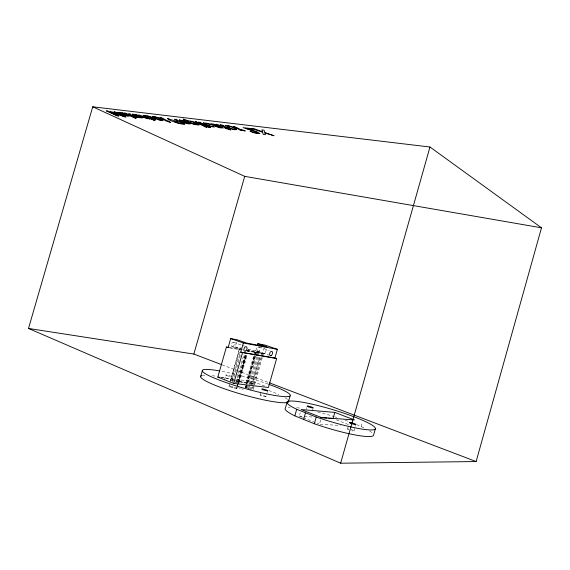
<?xml version="1.0" encoding="UTF-8"?>
<svg xmlns="http://www.w3.org/2000/svg" width="570" height="570" viewBox="0 0 570 570"><rect width="100%" height="100%" fill="white"/><g stroke="black" fill="none" stroke-linecap="round" stroke-linejoin="round"><path stroke-width="0.43" stroke-dasharray="2.85 2.14" d="M262.977 355.224L263.475 353.471L262.734 353.101L255.852 350.657L248.107 349.289M246.667 350.721L265.093 353.885L266.653 348.398M302.492 417.361L299.257 416.064L300.183 412.794M306.197 409.146L306.639 407.586M312.396 411.027L313.058 408.69M320.661 420.033L319.478 424.201L340.44 425.476M347.565 429.003L348.94 424.137M354.07 430.991L355.673 425.305M224.459 380.012L225.87 375.074M238.31 383.225L236.792 388.483L235.887 388.505A4.189 0.556 15.8 0 1 233.123 387.942L228.912 386.339L229.283 384.493M229.974 382.37L239.55 348.519L240.49 348.519L231.484 380.097A4.189 0.52 15.8 0 0 230.508 380.219L234.07 381.701M228.948 386.353L229.404 384.629M231.484 380.097L232.268 380.219L240.048 352.937M232.724 382.121L240.739 354.006M232.382 387.735L232.781 386.218M235.795 382.99L244.053 354.027M234.833 381.921A4.189 0.52 15.8 0 0 237.605 382.499L238.559 382.37L237.156 381.615L244.936 354.326M237.605 382.499L245.47 354.903M237.861 381.914L245.649 354.597M236.465 388.541L237.106 386.289M237.32 385.541L237.961 383.289M238.174 382.541L246.041 354.975M236.849 388.348L246.133 354.825M237.59 385.448L246.268 355.017M247.23 351.64L247.715 349.944M238.502 382.499L246.354 354.968M239.25 382.791L247.173 354.996M248.135 351.626L248.613 349.944L253.315 351.17L255.631 352.11L255.153 353.799M255.631 352.11L254.762 352.125L245.82 383.489A4.14 0.506 15.8 0 0 243.789 382.071A4.14 0.506 15.8 0 0 238.844 381.294A4.14 0.506 15.8 0 0 245.05 383.368M245.25 387.921L246.197 384.593M246.397 383.881L255.695 351.255L261.993 352.816M255.852 350.657L256.985 346.667M245.528 387.572L254.911 354.64M245.556 387.871L246.504 384.543M246.625 384.08L254.526 356.385M254.769 355.53L255.987 351.255M246.147 387.678L255.203 355.894M255.438 355.06L256.393 351.711L255.695 351.255M246.105 387.899L247.052 384.579M247.287 383.753L255.068 356.457M256.037 353.037L256.529 351.327M246.846 387.978L247.8 384.636M264.245 347.629L253.828 384.451L248.278 382.962L255.909 356.165M256.151 355.324L257.106 351.975L256.393 351.711M247.715 388.298L256.785 356.464M257.027 355.623L257.982 352.267L257.106 351.975M248.705 388.619L258.965 352.573L257.982 352.267M249.496 389.745L250.451 386.396M251.163 383.888L258.801 357.062M236.18 379.385L252.781 381.458L259.692 357.205M250.501 389.994L259.806 357.319M251.619 389.374L262.029 352.837L265.093 353.885M252.638 388.626L253.586 385.284M253.237 389.438L254.427 385.27M254.662 384.436L262.741 356.058M260.12 394.974L260.846 392.416M266.026 396.77A3.107 0.413 16.1 0 0 261.965 395.167A3.107 0.413 16.1 0 0 261.217 395.687A3.107 0.413 16.1 0 0 266.026 396.77L266.995 393.35M267.245 392.495L267.729 390.785M361.159 426.602L362.47 422M242.499 349.624L235.196 347.009L237.02 340.611M230.622 380.347L239.55 348.519M263.454 353.557L258.965 352.573M299.257 416.064L313.122 417.076M221.317 377.532L235.303 379.278M248.064 349.866L248.613 349.944M229.831 347.935L240.162 349.731M247.045 350.921L262.542 353.614L247.095 350.628M228.998 347.479L240.198 349.424M235.196 347.009L241.217 348.07M254.762 352.125L247.943 350.101M232.268 380.219L233.208 380.418M259.222 347.016L269.168 350.472M233.593 342.278L241.488 345.057M242.279 345.334L244.644 346.168M257.747 351.213L268.841 355.124M232.083 346.71L239.963 349.524M236.279 381.294L237.156 381.615M222.079 364.814L236.194 370.186M237.027 370.507L268.57 382.52M252.781 381.458L265.114 386.218M336.321 419.812L350.215 425.256M303.304 417.689L318.673 423.873M248.278 382.962L246.874 382.221L247.765 382.092A4.083 0.499 15.9 0 1 252.403 383.254L253.971 383.859A4.083 0.499 15.9 0 1 253.828 384.451M236.636 388.142L229.781 386.061A4.189 0.556 15.8 0 0 228.798 386.203M243.362 389.296A4.14 0.541 15.8 0 1 241.416 388.854M240.369 388.555A4.14 0.541 15.8 0 1 239.379 388.234M238.502 387.914A4.14 0.541 15.8 0 1 237.804 387.607M247.765 388.199A4.083 0.527 15.9 0 1 248.755 388.448M202.35 375.402A45.764 5.964 15.9 0 1 204.758 375.174M212.204 375.694A45.764 5.964 15.9 0 1 216.201 376.264M220.618 377.041A45.764 5.964 15.9 0 1 233.664 379.869M234.484 380.069A45.764 5.964 15.9 0 1 251.947 384.864M268.784 390.486A45.764 5.964 15.9 0 1 278.851 394.575M285.171 397.817A45.764 5.964 15.9 0 1 287.85 399.784M222.222 371.426A45.757 5.607 15.9 0 1 268.021 384.045M288.206 407.236A46.191 6.441 16.8 0 1 290.223 407.165M296.749 407.693A46.191 6.441 16.8 0 1 300.29 408.213M317.618 411.925A46.191 6.441 16.8 0 1 334.262 416.642M335.103 416.905A46.191 6.441 16.8 0 1 336.77 417.44M345.099 420.247A46.191 6.441 16.8 0 1 348.484 421.465M356.642 424.65A46.191 6.441 16.8 0 1 364.408 428.134M369.588 430.963A46.191 6.441 16.8 0 1 372.153 432.815M350.921 429.531A3.399 0.477 17.1 0 1 354.055 430.92A3.399 0.477 17.1 0 1 351.555 430.706M349.089 429.908A3.399 0.477 17.1 0 1 349.289 429.096M233.301 346.375L232.888 346.631A2.344 1.482 -70.2 0 1 231.335 344.344A2.344 1.482 -70.2 0 1 233.935 342.47L234.199 342.798A2.344 1.482 -70.2 0 1 233.301 346.375M258.837 351.127L258.452 351.305A2.244 1.361 -70.7 0 1 257.398 348.633A2.244 1.361 -70.7 0 1 259.899 347.508A2.244 1.361 -70.7 0 1 258.837 351.127M226.853 375.601A2.993 0.356 15.7 0 0 231.57 376.699A2.993 0.356 15.7 0 0 227.801 375.231A2.993 0.356 15.7 0 0 226.853 375.601"/><path stroke-width="0.85" d="M476.121 461.55L541.5 227.808L429.972 147.017L92.732 106.797L28.5 328.455L340.653 463.203L476.121 461.55L269.403 382.833M294.84 415.872L296.706 409.281L316.243 417.033A46.177 6.049 16.7 0 0 375.423 428.583L373.614 434.981A46.191 6.441 16.8 0 1 314.334 423.752L294.84 415.872A46.191 6.441 16.8 0 1 285.413 408.084L287.202 401.772M303.561 419.712L305.456 413.043M314.334 423.752L316.243 417.033M334.79 412.395L301.11 409.531L321.366 417.539L354.433 419.962L334.79 412.395L333.051 418.53L328.719 418.216M340.653 463.203L429.972 147.017M240.739 352.182L243.362 342.998L277.376 349.332L274.918 357.981L240.739 352.182L276.628 358.587L268.406 387.486L233.764 383.411L217.826 377.098L226.411 347.023L228.998 347.479M233.764 383.411L242.485 352.816M257.405 345.192L257.825 343.717L264.979 345.071L277.376 349.332M288.406 401.864L290.087 395.951M28.5 328.455L193.857 354.063L244.715 176.351L92.732 106.797M200.619 376.834L202.307 370.92M257.825 343.717L267.073 346.909L246.625 343.076L237.248 339.813L230.693 338.573L228.107 347.636L226.411 347.023M320.924 417.646L326.988 418.088M217.826 377.098L219.571 377.319M244.715 176.351L541.5 227.808M230.693 338.573L243.362 342.998M274.918 357.981L276.628 358.587M193.857 354.063L221.253 364.501M288.235 400.204A45.764 5.964 15.9 0 1 242.756 394.604A45.764 5.964 15.9 0 1 201.773 375.552M268.819 384.33A45.757 5.607 15.9 0 1 281.046 396.342A45.757 5.607 15.9 0 1 215.047 378.402A45.757 5.607 15.9 0 1 219.536 370.928M296.735 409.289A46.177 6.049 16.7 0 1 316.5 405.206A46.177 6.049 16.7 0 1 375.423 428.583M152.254 116.615L153.487 117.691L158.403 119.743A4.688 0.762 17.9 0 0 161.289 120.491C168.214 121.26 153.9 115.439 152.254 116.615M221.374 127.367L215.481 126.333L219.927 127.823L223.333 127.986L217.726 124.488L216.073 124.281L216.465 124.759C201.844 121.766 218.666 126.882 221.374 127.367M132.333 114.171C134.898 116.351 140.284 118.539 143.184 117.734C133.33 114.164 128.692 113.608 139.508 115.817L135.632 114.513L132.333 114.171M145.165 115.696L143.12 115.382L155.104 120.69L151.242 118.838C162.949 122.03 147.965 114.826 145.165 115.696M179.97 121.602C195.296 127.929 169.383 121.937 167.459 118.353C169.204 119.208 184.345 124.103 174.541 119.223L176.329 119.444L179.97 121.602M188.549 120.983L183.105 119.08L193.999 124.531L195.311 124.695L194.292 124.182C206.49 127.352 192.24 120.27 188.549 120.983M203.369 122.906C203.497 125.607 220.262 128.742 212.411 125.863C214.092 127.78 205.635 124.595 205.186 123.626A2.465 0.435 17.4 0 1 205.578 123.384L211.399 124.809L209.646 124.068A4.097 0.727 17.4 0 0 207.138 123.277L203.369 122.906M197.491 124.353C186.696 123.141 188.428 118.638 197.491 124.353M220.198 124.866L226.098 128.165L224.929 128.022L225.969 128.564L230.708 129.989L228.606 128.891L229.988 129.062L228.948 128.521L227.565 128.35L222.571 125.742L223.362 125.607L222.336 125.065L220.198 124.866M117.655 112.304L120.427 113.793L127.502 115.774L122.493 114.748L123.947 115.354L129.19 116.294L123.099 112.917L121.766 112.753L122.322 113.202L117.655 112.304M179.336 119.928L180.376 121.011L184.21 122.721L188.278 123.861L190.665 123.882L188.2 122.215L182.371 121.488L181.018 120.491L187.053 121.681L185.749 121.161L179.336 119.928M225.171 125.542L226.098 126.661L231.057 128.834A5.009 0.912 17.1 0 0 234.227 129.654C242.67 130.573 227.145 124.217 225.171 125.542M161.859 119.964L160.355 119.971A2.594 0.42 17.8 0 1 158.36 119.415C148.086 115.069 159.522 117.641 161.859 119.964M141.631 117.441L136.515 116.18L140.469 116.672L141.631 117.441M153.986 119.016C144.281 117.79 144.36 113.302 153.986 119.016M259.799 133.48L256.386 133.387L252.688 132.368L249.981 131.15L254.918 132.667L257.69 132.91L256.08 131.841L243.141 127.616L251.577 128.642L252.781 129.297L246.069 128.471L256.536 131.549L259.799 133.48M188.927 123.355L186.932 123.241L183.447 122.016L187.858 122.557L188.927 123.355M235.239 129.133L233.358 129.112A2.772 0.506 17.1 0 1 231.192 128.507C220.96 124.039 233.258 126.54 235.239 129.133M182.949 123.59L178.353 123.177L174.726 121.396L180.077 122.215L182.949 123.59M271.256 355.502L270.871 355.68A2.273 1.347 -70.9 0 1 269.838 352.987A2.273 1.347 -70.9 0 1 272.325 351.825A2.273 1.347 -70.9 0 1 271.256 355.502M119.543 112.824L121.153 113.736L125.25 114.591L119.543 112.824M160.028 117.449L166.084 121.04L170.551 122.379L168.392 121.332L169.603 121.481C164.609 120.127 163.049 117.748 160.028 117.449M213.045 124.296L214.491 125.272L219.293 126.248L216.158 124.894L213.045 124.296M148.784 118.432L138.631 114.826L146.518 118.581L147.666 118.724L146.319 118.083L150.174 119.087L148.784 118.432M243.981 130.331C240.006 130.238 237.006 126.932 233.23 126.398L240.839 130.43L242.257 130.608L240.96 129.917L245.314 131.043L243.981 130.331M107.481 111.022L106.298 110.872L117.135 115.867L118.909 116.088L112.418 112.197L124.196 116.757L125.984 116.985L115.161 111.962L113.957 111.813L123.134 116.059L110.096 111.342L116.608 115.24L107.481 111.022M125.386 113.209L124.253 113.074L135.061 118.14L136.187 118.282L129.953 115.354L137.826 117.491L132.19 115.767L130.074 113.786L128.556 113.601L130.38 115.211L125.386 113.209M196.429 121.902L195.047 121.731L205.628 127.082L207.003 127.26L196.429 121.902M199.92 122.329L198.51 122.151L206.212 126.063L207.623 126.241L199.92 122.329M254.826 129.041L252.738 128.784L262.613 132.233L263.29 134.392L265.442 134.662L264.829 132.96L274.042 135.753L264.772 132.504L264.06 130.174L261.872 129.903L262.635 131.798L254.826 129.041M209.04 126.96L207.63 126.782L210.487 127.701L209.04 126.96M245.898 350.871A2.373 1.468 -70.4 0 0 246.561 346.916A2.373 1.468 -70.4 0 0 243.903 349.118A2.373 1.468 -70.4 0 0 245.898 350.871M262.927 389.688A3.107 0.385 16.1 0 0 267.729 390.785A3.107 0.385 16.1 0 0 263.668 389.203A3.107 0.385 16.1 0 0 262.927 389.688M308.406 406.816A3.242 0.42 16.5 0 0 313.279 407.913A3.242 0.42 16.5 0 0 308.847 406.196A3.242 0.42 16.5 0 0 308.406 406.816M350.286 423.125A3.399 0.449 17 0 0 355.766 424.572A3.399 0.449 17 0 0 351.889 422.819A3.399 0.449 17 0 0 350.286 423.125"/></g></svg>
